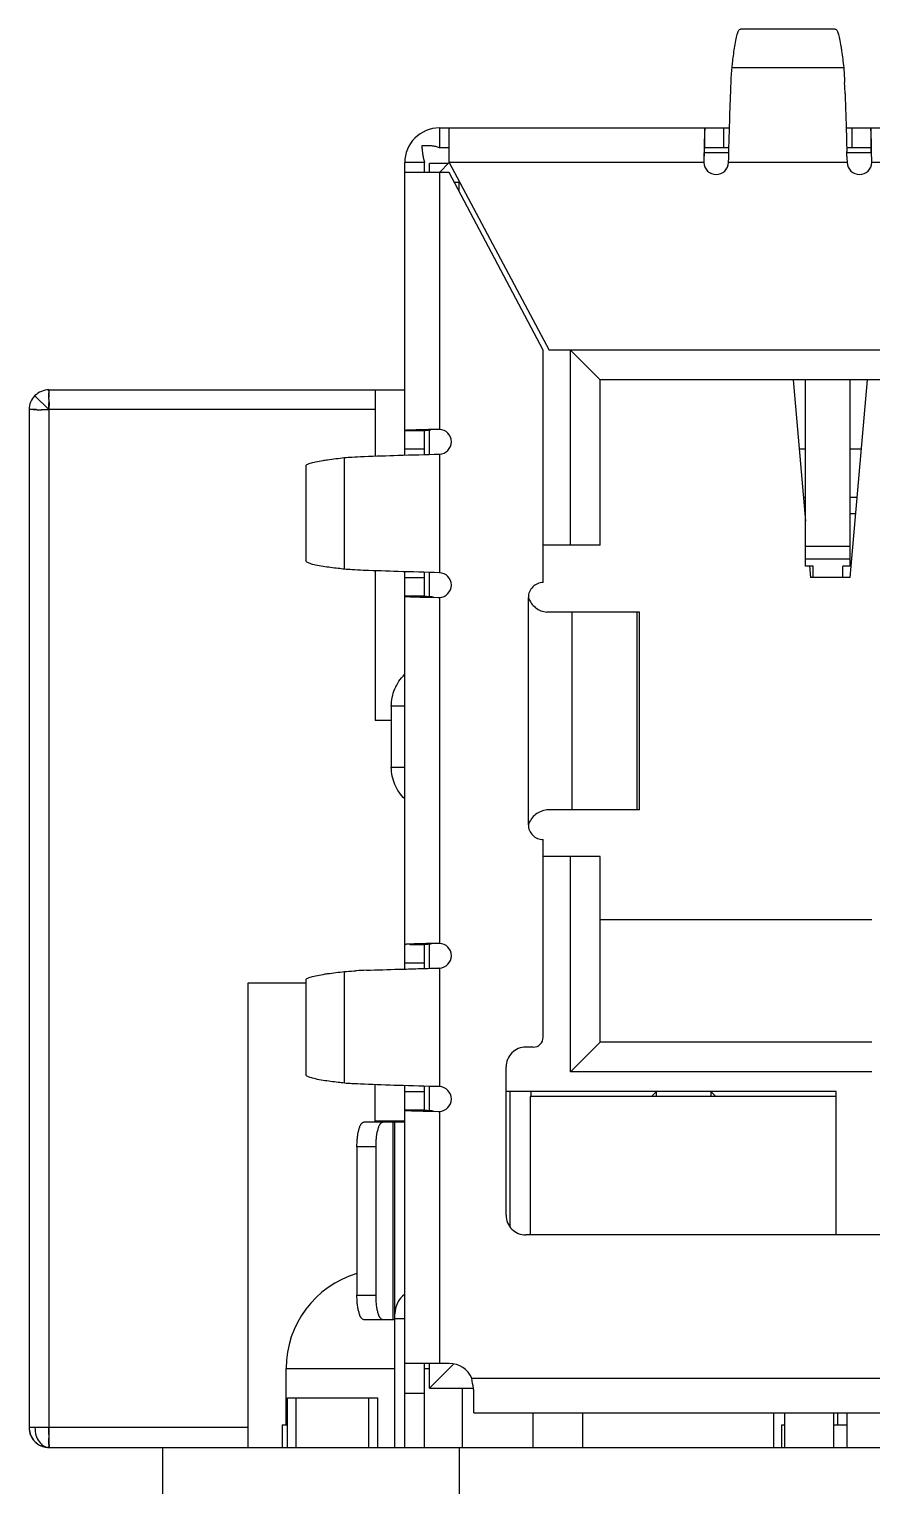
# Model space of a CAD drawing. Header units: millimetres. Extents: x 15 to 418, y 12 to 300.
# Drawn here: x 124.75 to 133.28, y 75.38 to 90.12 of the extents above; entities that cross this region are included whole.
import ezdxf

# ---------------------------------------------------------------- set-up
doc = ezdxf.new("R2010")
doc.units = ezdxf.units.MM
doc.header["$LTSCALE"] = 23.1
doc.layers.get('0').update_dxf_attribs({"linetype": 'CONTINUOUS'})

msp = doc.modelspace()

# ---------------------------------------------------------------- linework, layer by layer
at = {"color": 6, "linetype": 'Continuous'}
for p, q in [((132.906, 90.117), (131.946, 90.117)), ((131.862, 89.728), (132.991, 89.728)), ((131.85, 89.525), (131.85, 89.538)), ((128.901, 89.117), (131.836, 89.117)), ((129.001, 88.767), (129.001, 89.117)), ((131.588, 88.917), (131.588, 89.117)), ((131.776, 89.117), (131.776, 88.917)), ((133.016, 89.117), (139.836, 89.117)), ((133.076, 88.917), (133.076, 89.117)), ((133.264, 89.117), (133.264, 88.917)), ((129.001, 88.917), (128.901, 88.917)), ((131.578, 88.881), (131.576, 88.778)), ((131.579, 88.919), (131.578, 88.881)), ((131.83, 88.917), (131.588, 88.917)), ((133.264, 88.917), (133.022, 88.917)), ((133.274, 88.88), (133.273, 88.919)), ((133.276, 88.778), (133.274, 88.88)), ((128.551, 85.807), (128.551, 88.767)), ((128.751, 88.667), (128.751, 88.767)), ((128.801, 88.667), (128.801, 88.758)), ((128.992, 88.758), (128.801, 88.758)), ((128.901, 88.667), (129.001, 88.767)), ((129.001, 88.767), (130.011, 86.867)), ((131.576, 88.767), (129.001, 88.767)), ((131.576, 88.778), (131.576, 88.772)), ((131.576, 88.772), (131.576, 88.767)), ((131.582, 88.867), (131.829, 88.867)), ((133.026, 88.767), (131.826, 88.767)), ((133.023, 88.867), (133.271, 88.867)), ((139.576, 88.767), (133.276, 88.767)), ((129.001, 88.667), (128.551, 88.667)), ((128.901, 88.667), (128.901, 86.067)), ((129.951, 86.867), (129.001, 88.667)), ((129.054, 88.567), (129.107, 88.567)), ((129.101, 88.477), (129.101, 88.579)), ((129.951, 84.517), (129.951, 86.867)), ((142.841, 86.867), (130.011, 86.867)), ((130.226, 84.897), (130.226, 86.867)), ((130.226, 86.867), (130.526, 86.567)), ((130.526, 84.897), (130.526, 86.567)), ((142.326, 86.567), (130.526, 86.567)), ((132.481, 86.567), (132.606, 85.138)), ((133.056, 84.567), (133.231, 86.567)), ((128.552, 86.055), (128.551, 86.055)), ((128.551, 86.055), (128.751, 86.055)), ((128.707, 86.055), (128.551, 86.055)), ((128.551, 86.055), (128.551, 86.055)), ((128.751, 86.055), (128.694, 86.055)), ((128.751, 86.055), (128.751, 86.055)), ((128.751, 85.813), (128.751, 86.055)), ((128.801, 85.814), (128.801, 86.061)), ((128.848, 86.066), (128.811, 86.065)), ((128.89, 86.067), (128.848, 86.066)), ((128.901, 86.067), (128.894, 86.067)), ((127.94, 84.652), (127.94, 85.781)), ((128.13, 85.793), (128.142, 85.793)), ((128.751, 85.867), (128.551, 85.867)), ((128.901, 85.817), (128.901, 84.617)), ((127.551, 85.697), (127.551, 84.737)), ((130.526, 84.897), (129.951, 84.897)), ((128.142, 84.641), (128.13, 84.641)), ((128.551, 80.607), (128.551, 84.627)), ((128.751, 84.379), (128.751, 84.621)), ((128.801, 84.372), (128.801, 84.62)), ((132.646, 84.686), (132.656, 84.567)), ((128.551, 84.567), (128.751, 84.567)), ((133.056, 84.567), (132.656, 84.567)), ((128.751, 84.379), (128.551, 84.379)), ((128.749, 84.37), (128.787, 84.369)), ((128.787, 84.369), (128.89, 84.367)), ((128.89, 84.367), (128.896, 84.367)), ((128.896, 84.367), (128.901, 84.367)), ((128.901, 84.367), (128.901, 80.867)), ((129.801, 82.067), (129.801, 84.367)), ((130.925, 84.217), (129.988, 84.217)), ((130.24, 84.217), (130.24, 82.217)), ((130.902, 82.217), (130.902, 84.217)), ((130.925, 82.217), (130.925, 84.217)), ((128.415, 83.268), (128.415, 82.648)), ((128.551, 83.268), (128.415, 83.268)), ((128.415, 82.648), (128.551, 82.648)), ((130.925, 82.217), (129.988, 82.217)), ((129.951, 79.917), (129.951, 81.917)), ((130.526, 81.747), (129.951, 81.747)), ((130.226, 79.567), (130.226, 81.747)), ((130.526, 79.867), (130.526, 81.747)), ((130.526, 81.107), (133.276, 81.107)), ((128.601, 80.855), (128.751, 80.855)), ((128.649, 80.855), (128.715, 80.858)), ((128.72, 80.863), (128.691, 80.862)), ((128.751, 80.613), (128.751, 80.855)), ((128.801, 80.614), (128.801, 80.862)), ((128.836, 80.866), (128.813, 80.865)), ((128.862, 80.866), (128.836, 80.866)), ((128.89, 80.867), (128.862, 80.866)), ((128.901, 80.867), (128.894, 80.867)), ((128.751, 80.667), (128.551, 80.667)), ((127.551, 80.497), (127.551, 79.537)), ((127.94, 79.452), (127.94, 80.581)), ((128.888, 80.617), (128.893, 80.616)), ((128.893, 80.616), (128.894, 80.616)), ((128.901, 80.617), (128.901, 79.417)), ((129.851, 79.817), (129.776, 79.817)), ((130.226, 79.567), (130.526, 79.867)), ((133.276, 79.867), (130.526, 79.867)), ((129.576, 78.117), (129.576, 79.617)), ((133.276, 79.567), (130.226, 79.567)), ((128.142, 79.441), (128.13, 79.441)), ((128.251, 79.067), (128.251, 79.436)), ((128.551, 75.767), (128.551, 79.427)), ((128.551, 79.367), (128.751, 79.367)), ((128.751, 79.179), (128.751, 79.421)), ((128.801, 79.172), (128.801, 79.42)), ((132.916, 79.367), (129.576, 79.367)), ((129.616, 78.001), (129.616, 79.367)), ((129.826, 79.367), (129.826, 79.317)), ((131.096, 79.367), (131.046, 79.317)), ((131.096, 79.317), (131.096, 79.367)), ((131.646, 79.367), (131.646, 79.317)), ((131.646, 79.367), (131.696, 79.317)), ((132.916, 77.917), (132.916, 79.367)), ((128.751, 79.179), (128.551, 79.179)), ((128.749, 79.17), (128.785, 79.169)), ((128.785, 79.169), (128.89, 79.167)), ((128.89, 79.167), (128.896, 79.167)), ((128.896, 79.167), (128.901, 79.167)), ((128.901, 79.167), (128.901, 76.617)), ((128.551, 79.058), (128.136, 79.058)), ((128.551, 79.067), (128.251, 79.067)), ((128.432, 77.058), (128.432, 79.058)), ((128.451, 75.767), (128.451, 79.058)), ((128.067, 78.808), (128.067, 77.308)), ((128.26, 78.808), (128.067, 78.808)), ((128.26, 77.308), (128.26, 78.808)), ((133.651, 77.917), (129.776, 77.917)), ((128.067, 77.308), (128.26, 77.308)), ((128.442, 77.058), (128.136, 77.058)), ((128.551, 77.067), (128.451, 77.067)), ((129.001, 76.617), (128.551, 76.617)), ((128.751, 75.767), (128.751, 76.617)), ((128.801, 76.367), (128.801, 76.617)), ((129.044, 76.61), (128.801, 76.367)), ((128.801, 76.367), (129.245, 76.367)), ((129.136, 75.767), (129.136, 76.367)), ((129.23, 76.467), (133.851, 76.467)), ((128.551, 76.317), (128.751, 76.317)), ((129.251, 76.117), (129.251, 76.331)), ((129.251, 76.117), (143.601, 76.117)), ((132.286, 75.767), (132.286, 76.117))]:
    msp.add_line(p, q, dxfattribs=at)
at = {"color": 7, "linetype": 'Continuous'}
for p, q in [((128.901, 89.117), (128.901, 88.917)), ((128.751, 88.767), (128.551, 88.767)), ((132.606, 84.682), (132.606, 86.567)), ((133.056, 84.682), (133.056, 86.567)), ((124.951, 86.267), (124.81, 86.408)), ((124.951, 86.455), (124.951, 86.467)), ((124.951, 86.467), (128.551, 86.467)), ((124.951, 86.455), (124.951, 86.437)), ((124.951, 86.388), (124.951, 86.438)), ((128.251, 86.467), (128.251, 85.797)), ((124.751, 86.267), (124.751, 75.967)), ((124.751, 86.267), (124.762, 86.267)), ((124.793, 86.267), (124.832, 86.267)), ((124.951, 86.267), (124.875, 86.266)), ((124.952, 86.343), (124.951, 86.267)), ((124.951, 86.267), (124.951, 75.967)), ((128.251, 86.267), (124.951, 86.267)), ((132.606, 85.867), (132.542, 85.867)), ((133.17, 85.867), (133.056, 85.867)), ((132.606, 85.379), (132.585, 85.379)), ((133.127, 85.379), (133.056, 85.379)), ((133.056, 85.217), (133.113, 85.217)), ((132.606, 84.887), (133.056, 84.887)), ((133.056, 84.755), (132.606, 84.755)), ((128.251, 84.636), (128.251, 83.121)), ((132.681, 84.682), (132.606, 84.682)), ((132.681, 84.567), (132.681, 84.682)), ((132.981, 84.567), (132.981, 84.682)), ((133.056, 84.682), (132.981, 84.682)), ((128.415, 83.121), (128.251, 83.121)), ((126.968, 75.767), (126.968, 80.467)), ((126.968, 80.467), (127.551, 80.467)), ((129.821, 79.317), (129.821, 77.917)), ((132.916, 79.317), (129.821, 79.317)), ((127.351, 75.997), (127.351, 76.567)), ((127.351, 76.567), (128.451, 76.567)), ((128.751, 76.567), (128.801, 76.567)), ((127.366, 75.767), (127.366, 76.267)), ((127.366, 76.267), (128.28, 76.267)), ((127.453, 75.767), (127.453, 76.267)), ((128.183, 76.267), (128.183, 75.767)), ((128.28, 75.767), (128.28, 76.267)), ((129.851, 75.767), (129.851, 76.117)), ((130.351, 75.767), (130.351, 76.117)), ((132.391, 76.117), (132.391, 75.767)), ((132.891, 75.767), (132.891, 76.117)), ((132.931, 75.997), (132.931, 76.117)), ((133.026, 75.767), (133.026, 76.117)), ((126.968, 75.967), (124.751, 75.967)), ((124.951, 75.899), (124.951, 75.967)), ((127.312, 75.997), (127.312, 75.767)), ((127.312, 75.997), (127.366, 75.997)), ((132.367, 75.767), (132.367, 75.997)), ((132.367, 75.997), (132.392, 75.997)), ((132.891, 75.997), (133.026, 75.997)), ((124.951, 75.9), (124.951, 75.861)), ((124.951, 75.807), (124.951, 75.861)), ((124.952, 75.781), (124.951, 75.807)), ((124.951, 75.807), (124.952, 75.782)), ((124.952, 75.782), (124.951, 75.767)), ((124.951, 75.767), (126.101, 75.767)), ((126.101, 75.767), (126.101, 74.167)), ((126.101, 75.767), (147.851, 75.767)), ((129.101, 75.767), (129.101, 74.167))]:
    msp.add_line(p, q, dxfattribs=at)
at = {"color": 6, "linetype": 'Continuous'}
for centre, radius, start, end in [((122.164, 89.07), 10.848, 2.3769, 2.6793), ((117.122, 88.857), 15.895, 2.1872, 2.3889), ((130.277, 88.806), 2.747, 0.4779, 1.5188), ((131.701, 88.771), 0.125, 181.7427, 358.2573), ((133.151, 88.771), 0.125, 181.7427, 358.2573), ((132.949, 88.772), 0.327, 359.0628, 0.9372), ((129.149, 69.245), 16.823, 91.4345, 91.5809), ((129.623, 49.93), 36.144, 91.2879, 91.4192), ((128.895, 85.953), 0.114, 90.2074, 92.1766), ((128.897, 85.942), 0.125, 271.7427, 88.2549), ((128.897, 84.492), 0.125, 271.7427, 88.2573), ((129.951, 84.367), 0.15, 89.9773, 180.0445), ((129.951, 82.067), 0.15, 179.9557, 270.022), ((129.599, 45.816), 35.058, 91.2843, 91.4362), ((128.897, 80.742), 0.125, 271.7427, 88.2573), ((128.552, 70.82), 9.782, 92.2757, 92.8849), ((129.851, 79.917), 0.1, 269.9498, 0.042), ((129.776, 79.617), 0.2, 89.9373, 180.0535), ((128.897, 79.292), 0.125, 271.7451, 88.2573), ((129.776, 78.117), 0.2, 179.9465, 270.0654), ((128.701, 77.117), 0.25, 126.8744, 180.0284), ((129.001, 76.367), 0.25, 23.5621, 90.0423), ((124.949, 75.967), 0.198, 180.0025, 182.5935), ((124.951, 75.967), 0.199, 182.5917, 183.7823), ((124.952, 75.967), 0.201, 196.7055, 197.5082), ((124.949, 75.966), 0.198, 196.7084, 197.9885), ((124.952, 75.967), 0.201, 197.6081, 216.2936), ((124.95, 75.966), 0.199, 215.5341, 216.9315), ((124.952, 75.968), 0.201, 216.3811, 217.719), ((124.951, 75.968), 0.201, 250.0128, 251.9587), ((124.951, 75.968), 0.201, 252.0602, 252.3834)]:
    msp.add_arc(centre, radius, start, end, dxfattribs=at)
at = {"color": 7, "linetype": 'Continuous'}
for centre, radius, start, end in [((128.901, 88.767), 0.35, 89.9891, 180.0109), ((124.951, 86.267), 0.2, 89.9869, 180.0131), ((124.951, 86.446), 0.0212, 89.9431, 91.025), ((127.784, 86.444), 2.833, 179.75, 180.1142), ((120.063, 86.351), 4.889, 359.9111, 0.4347), ((122.732, 86.36), 2.22, 359.5569, 0.7141), ((124.773, 86.267), 0.0221, 178.8875, 180.0683), ((124.766, 82.958), 3.309, 89.5265, 90.0609), ((124.765, 81.108), 5.159, 89.2598, 89.6902), ((124.874, 91.828), 5.562, 269.5651, 270.0056), ((124.861, 88.569), 2.303, 269.2882, 270.3521), ((124.871, 92.318), 6.051, 270.029, 270.7558), ((116.793, 86.36), 8.159, 359.3435, 359.8792), ((128.351, 76.567), 1, 106.5005, 180), ((124.953, 75.967), 0.201, 180.0669, 196.7055), ((124.951, 75.967), 0.2, 179.9869, 270.0131), ((124.952, 75.967), 0.201, 196.7263, 215.3167), ((124.951, 75.967), 0.2, 215.3502, 217.6726), ((124.952, 75.968), 0.201, 217.719, 234.4373), ((124.951, 75.968), 0.201, 234.5162, 250.0128), ((124.951, 75.966), 0.199, 250.0488, 252.3328), ((124.951, 75.968), 0.201, 252.3834, 269.9455), ((135.505, 75.876), 10.554, 179.8743, 180.0831)]:
    msp.add_arc(centre, radius, start, end, dxfattribs=at)
at = {"color": 6, "linetype": 'Continuous'}
for points, knots in [([(131.89, 89.944), (131.894, 89.969), (131.9, 90.005), (131.91, 90.048), (131.917, 90.072), (131.924, 90.091), (131.931, 90.106), (131.94, 90.117), (131.946, 90.117)], [0, 0, 0, 0, 0.412738, 0.576824, 0.712958, 0.82161, 0.903767, 1, 1, 1, 1]), ([(132.906, 90.117), (132.912, 90.117), (132.921, 90.106), (132.928, 90.091), (132.935, 90.072), (132.942, 90.048), (132.952, 90.005), (132.958, 89.969), (132.963, 89.944)], [0, 0, 0, 0, 0.096233, 0.17839, 0.287042, 0.423176, 0.587262, 1, 1, 1, 1]), ([(131.862, 89.728), (131.864, 89.749), (131.872, 89.821), (131.881, 89.893), (131.89, 89.944)], [0, 0, 0, 0, 0.286221, 1, 1, 1, 1]), ([(132.963, 89.944), (132.965, 89.929), (132.976, 89.857), (132.984, 89.785), (132.991, 89.728)], [0, 0, 0, 0, 0.213692, 1, 1, 1, 1]), ([(131.85, 89.538), (131.852, 89.576), (131.855, 89.639), (131.859, 89.703), (131.862, 89.728)], [0, 0, 0, 0, 0.597613, 1, 1, 1, 1]), ([(132.991, 89.728), (132.993, 89.708), (132.996, 89.657), (132.999, 89.607), (133, 89.577)], [0, 0, 0, 0, 0.41088, 1, 1, 1, 1]), ([(131.826, 88.767), (131.83, 88.906), (131.837, 89.159), (131.845, 89.412), (131.85, 89.525)], [0, 0, 0, 0, 0.550172, 1, 1, 1, 1]), ([(133.005, 89.464), (133.008, 89.374), (133.013, 89.233), (133.018, 89.065), (133.02, 88.96), (133.022, 88.906), (133.023, 88.879)], [0, 0, 0, 0, 0.460787, 0.724078, 0.86092, 1, 1, 1, 1]), ([(131.588, 89.117), (131.588, 89.117), (131.587, 89.115), (131.587, 89.113), (131.586, 89.109), (131.586, 89.103), (131.585, 89.095), (131.584, 89.082), (131.584, 89.061), (131.582, 89.033), (131.581, 88.999), (131.58, 88.96), (131.58, 88.933), (131.579, 88.919)], [0, 0, 0, 0, 0.005094, 0.018333, 0.040017, 0.070127, 0.108588, 0.155195, 0.271775, 0.41766, 0.589976, 0.785334, 1, 1, 1, 1]), ([(133.273, 88.919), (133.272, 88.933), (133.272, 88.96), (133.271, 88.999), (133.27, 89.033), (133.269, 89.061), (133.268, 89.082), (133.267, 89.095), (133.266, 89.103), (133.266, 89.109), (133.265, 89.113), (133.265, 89.115), (133.264, 89.117), (133.264, 89.117)], [0, 0, 0, 0, 0.21468, 0.410044, 0.582355, 0.728231, 0.844805, 0.891409, 0.929866, 0.959975, 0.981663, 0.994905, 1, 1, 1, 1]), ([(131.579, 88.826), (131.58, 88.838), (131.581, 88.856), (131.582, 88.878), (131.583, 88.891), (131.584, 88.902), (131.585, 88.91), (131.586, 88.914), (131.587, 88.917), (131.588, 88.917)], [0, 0, 0, 0, 0.40588, 0.577421, 0.723146, 0.84019, 0.925888, 0.978857, 1, 1, 1, 1]), ([(133.273, 88.827), (133.272, 88.84), (133.271, 88.857), (133.27, 88.879), (133.269, 88.892), (133.268, 88.902), (133.267, 88.91), (133.266, 88.914), (133.265, 88.917), (133.264, 88.917)], [0, 0, 0, 0, 0.406376, 0.577867, 0.72347, 0.840362, 0.925928, 0.978833, 1, 1, 1, 1]), ([(128.551, 86.055), (128.551, 86.055), (128.551, 86.055), (128.551, 86.055), (128.551, 86.055)], [0, 0, 0, 0, 0.340773, 1, 1, 1, 1]), ([(128.569, 86.058), (128.567, 86.057), (128.563, 86.057), (128.557, 86.056), (128.553, 86.056), (128.552, 86.055), (128.552, 86.055)], [0, 0, 0, 0, 0.375913, 0.782675, 0.914277, 1, 1, 1, 1]), ([(128.685, 86.062), (128.662, 86.061), (128.623, 86.06), (128.585, 86.059), (128.569, 86.058)], [0, 0, 0, 0, 0.602998, 1, 1, 1, 1]), ([(128.751, 86.055), (128.751, 86.056), (128.753, 86.056), (128.756, 86.057), (128.762, 86.058), (128.773, 86.059), (128.791, 86.061), (128.807, 86.062), (128.816, 86.062)], [0, 0, 0, 0, 0.024836, 0.078802, 0.163523, 0.278187, 0.590964, 1, 1, 1, 1]), ([(127.724, 85.753), (127.739, 85.756), (127.811, 85.767), (127.883, 85.775), (127.94, 85.781)], [0, 0, 0, 0, 0.213692, 1, 1, 1, 1]), ([(127.94, 85.781), (127.965, 85.784), (128.029, 85.788), (128.092, 85.791), (128.13, 85.793)], [0, 0, 0, 0, 0.402387, 1, 1, 1, 1]), ([(128.142, 85.793), (128.256, 85.798), (128.509, 85.806), (128.762, 85.813), (128.901, 85.817)], [0, 0, 0, 0, 0.449829, 1, 1, 1, 1]), ([(127.551, 85.697), (127.551, 85.703), (127.561, 85.712), (127.577, 85.719), (127.596, 85.726), (127.62, 85.733), (127.663, 85.743), (127.699, 85.749), (127.724, 85.753)], [0, 0, 0, 0, 0.096233, 0.17839, 0.287042, 0.423176, 0.587262, 1, 1, 1, 1]), ([(127.724, 84.68), (127.699, 84.684), (127.663, 84.691), (127.62, 84.701), (127.596, 84.708), (127.577, 84.715), (127.561, 84.722), (127.551, 84.731), (127.551, 84.737)], [0, 0, 0, 0, 0.412738, 0.576824, 0.712958, 0.82161, 0.903767, 1, 1, 1, 1]), ([(127.94, 84.652), (127.919, 84.655), (127.847, 84.663), (127.775, 84.672), (127.724, 84.68)], [0, 0, 0, 0, 0.286221, 1, 1, 1, 1]), ([(128.13, 84.641), (128.092, 84.643), (128.029, 84.646), (127.965, 84.65), (127.94, 84.652)], [0, 0, 0, 0, 0.597613, 1, 1, 1, 1]), ([(128.901, 84.617), (128.762, 84.621), (128.509, 84.628), (128.256, 84.636), (128.142, 84.641)], [0, 0, 0, 0, 0.550172, 1, 1, 1, 1]), ([(128.551, 84.379), (128.551, 84.378), (128.553, 84.378), (128.555, 84.378), (128.559, 84.377), (128.565, 84.377), (128.573, 84.376), (128.586, 84.375), (128.607, 84.374), (128.635, 84.373), (128.669, 84.372), (128.708, 84.371), (128.735, 84.371), (128.749, 84.37)], [0, 0, 0, 0, 0.005094, 0.018333, 0.040017, 0.070127, 0.108588, 0.155195, 0.271775, 0.417659, 0.589975, 0.785334, 1, 1, 1, 1]), ([(128.842, 84.37), (128.83, 84.371), (128.812, 84.372), (128.79, 84.373), (128.777, 84.374), (128.766, 84.375), (128.758, 84.376), (128.754, 84.377), (128.751, 84.378), (128.751, 84.379)], [0, 0, 0, 0, 0.40588, 0.577421, 0.723146, 0.84019, 0.925888, 0.978857, 1, 1, 1, 1]), ([(129.801, 84.367), (129.815, 84.327), (129.865, 84.253), (129.948, 84.223), (129.988, 84.217)], [0, 0, 0, 0, 0.509302, 1, 1, 1, 1]), ([(128.415, 83.268), (128.415, 83.327), (128.439, 83.445), (128.507, 83.545), (128.549, 83.586)], [0, 0, 0, 0, 0.501015, 1, 1, 1, 1]), ([(128.551, 82.328), (128.509, 82.369), (128.44, 82.469), (128.415, 82.589), (128.415, 82.648)], [0, 0, 0, 0, 0.499181, 1, 1, 1, 1]), ([(129.988, 82.217), (129.968, 82.214), (129.928, 82.204), (129.872, 82.173), (129.828, 82.126), (129.808, 82.087), (129.801, 82.067)], [0, 0, 0, 0, 0.2401, 0.490304, 0.744672, 1, 1, 1, 1]), ([(128.691, 80.862), (128.681, 80.862), (128.661, 80.861), (128.633, 80.86), (128.609, 80.86), (128.592, 80.859), (128.58, 80.858), (128.572, 80.858), (128.566, 80.857), (128.561, 80.857), (128.557, 80.856), (128.554, 80.856), (128.552, 80.856), (128.552, 80.855), (128.551, 80.855), (128.551, 80.855), (128.551, 80.855)], [0, 0, 0, 0, 0.220746, 0.418461, 0.59049, 0.734524, 0.795431, 0.848653, 0.894019, 0.931383, 0.960636, 0.981709, 0.989179, 0.994637, 0.998146, 1, 1, 1, 1]), ([(128.751, 80.855), (128.751, 80.856), (128.753, 80.856), (128.756, 80.857), (128.762, 80.858), (128.77, 80.859), (128.779, 80.86), (128.796, 80.861), (128.809, 80.862), (128.818, 80.863)], [0, 0, 0, 0, 0.021675, 0.073462, 0.157018, 0.271514, 0.415377, 0.586506, 1, 1, 1, 1]), ([(127.551, 80.497), (127.551, 80.503), (127.561, 80.512), (127.577, 80.519), (127.596, 80.526), (127.62, 80.533), (127.663, 80.543), (127.699, 80.549), (127.724, 80.553)], [0, 0, 0, 0, 0.096233, 0.17839, 0.287042, 0.423176, 0.587262, 1, 1, 1, 1]), ([(127.724, 80.553), (127.739, 80.556), (127.811, 80.567), (127.883, 80.575), (127.94, 80.581)], [0, 0, 0, 0, 0.213692, 1, 1, 1, 1]), ([(127.94, 80.581), (127.947, 80.582), (127.987, 80.586), (128.028, 80.588), (128.06, 80.589)], [0, 0, 0, 0, 0.18897, 1, 1, 1, 1]), ([(128.164, 80.594), (128.273, 80.599), (128.447, 80.604), (128.655, 80.61), (128.786, 80.614), (128.854, 80.616), (128.888, 80.617)], [0, 0, 0, 0, 0.453817, 0.720766, 0.85957, 1, 1, 1, 1]), ([(127.724, 79.48), (127.699, 79.484), (127.663, 79.491), (127.62, 79.501), (127.596, 79.508), (127.577, 79.515), (127.561, 79.522), (127.551, 79.531), (127.551, 79.537)], [0, 0, 0, 0, 0.412738, 0.576824, 0.712958, 0.82161, 0.903767, 1, 1, 1, 1]), ([(127.94, 79.452), (127.919, 79.455), (127.847, 79.463), (127.775, 79.472), (127.724, 79.48)], [0, 0, 0, 0, 0.286221, 1, 1, 1, 1]), ([(128.13, 79.441), (128.092, 79.443), (128.029, 79.446), (127.965, 79.45), (127.94, 79.452)], [0, 0, 0, 0, 0.597647, 1, 1, 1, 1]), ([(128.901, 79.417), (128.762, 79.421), (128.509, 79.428), (128.256, 79.436), (128.142, 79.441)], [0, 0, 0, 0, 0.550207, 1, 1, 1, 1]), ([(128.551, 79.179), (128.551, 79.178), (128.553, 79.178), (128.555, 79.178), (128.559, 79.177), (128.565, 79.177), (128.573, 79.176), (128.586, 79.175), (128.607, 79.174), (128.635, 79.173), (128.669, 79.172), (128.708, 79.171), (128.735, 79.171), (128.749, 79.17)], [0, 0, 0, 0, 0.0051, 0.018358, 0.040062, 0.070179, 0.108628, 0.155223, 0.271796, 0.417713, 0.590066, 0.785403, 1, 1, 1, 1]), ([(128.842, 79.17), (128.83, 79.171), (128.812, 79.172), (128.79, 79.173), (128.777, 79.174), (128.766, 79.175), (128.758, 79.176), (128.754, 79.177), (128.751, 79.178), (128.751, 79.179)], [0, 0, 0, 0, 0.405887, 0.57743, 0.723156, 0.840199, 0.925895, 0.978861, 1, 1, 1, 1]), ([(128.067, 78.808), (128.067, 78.824), (128.068, 78.849), (128.07, 78.881), (128.072, 78.9), (128.074, 78.915), (128.075, 78.927), (128.076, 78.938), (128.079, 78.951), (128.083, 78.966), (128.088, 78.984), (128.092, 79.001), (128.097, 79.016), (128.102, 79.027), (128.107, 79.034), (128.114, 79.047), (128.126, 79.058), (128.136, 79.058)], [0, 0, 0, 0, 0.181214, 0.269751, 0.355281, 0.397601, 0.441373, 0.483745, 0.521013, 0.589101, 0.657845, 0.724369, 0.785059, 0.834803, 0.85731, 0.879994, 1, 1, 1, 1]), ([(128.26, 78.808), (128.26, 78.824), (128.26, 78.849), (128.263, 78.881), (128.265, 78.9), (128.266, 78.915), (128.267, 78.927), (128.268, 78.938), (128.271, 78.951), (128.276, 78.966), (128.28, 78.984), (128.285, 79.001), (128.289, 79.016), (128.295, 79.027), (128.299, 79.034), (128.306, 79.047), (128.318, 79.058), (128.329, 79.058)], [0, 0, 0, 0, 0.181214, 0.269751, 0.355281, 0.397601, 0.441373, 0.483745, 0.521013, 0.589101, 0.657845, 0.724369, 0.785059, 0.834803, 0.85731, 0.879994, 1, 1, 1, 1]), ([(128.136, 77.058), (128.132, 77.058), (128.124, 77.062), (128.116, 77.07), (128.111, 77.077), (128.107, 77.083), (128.103, 77.087), (128.1, 77.091), (128.097, 77.099), (128.095, 77.107), (128.092, 77.118), (128.088, 77.132), (128.083, 77.15), (128.078, 77.169), (128.075, 77.19), (128.072, 77.213), (128.07, 77.236), (128.068, 77.268), (128.067, 77.292), (128.067, 77.308)], [0, 0, 0, 0, 0.052832, 0.086109, 0.125777, 0.146576, 0.165199, 0.185376, 0.213349, 0.24671, 0.279955, 0.343968, 0.410784, 0.483127, 0.562798, 0.645526, 0.730504, 0.819423, 1, 1, 1, 1]), ([(128.329, 77.058), (128.324, 77.058), (128.316, 77.062), (128.308, 77.07), (128.303, 77.077), (128.299, 77.083), (128.296, 77.087), (128.292, 77.091), (128.29, 77.099), (128.288, 77.107), (128.284, 77.118), (128.28, 77.132), (128.275, 77.15), (128.271, 77.169), (128.268, 77.19), (128.265, 77.213), (128.262, 77.236), (128.26, 77.268), (128.26, 77.292), (128.26, 77.308)], [0, 0, 0, 0, 0.052832, 0.086109, 0.125777, 0.146576, 0.165199, 0.185376, 0.213349, 0.24671, 0.279955, 0.343968, 0.410784, 0.483127, 0.562798, 0.645526, 0.730504, 0.819423, 1, 1, 1, 1]), ([(129.251, 76.331), (129.249, 76.342), (129.242, 76.387), (129.235, 76.432), (129.23, 76.467)], [0, 0, 0, 0, 0.241316, 1, 1, 1, 1])]:
    msp.add_open_spline(points, degree=3, knots=knots, dxfattribs=at)
at = {"color": 7, "linetype": 'Continuous'}
for points, knots in [([(128.723, 88.939), (128.723, 88.933), (128.724, 88.92), (128.726, 88.902), (128.728, 88.883), (128.729, 88.871), (128.73, 88.865)], [0, 0, 0, 0, 0.251575, 0.502562, 0.752291, 1, 1, 1, 1]), ([(128.901, 88.917), (128.889, 88.922), (128.87, 88.928), (128.843, 88.933), (128.82, 88.935), (128.796, 88.936), (128.775, 88.936), (128.759, 88.936), (128.747, 88.936), (128.735, 88.936), (128.726, 88.936), (128.723, 88.939)], [0, 0, 0, 0, 0.209319, 0.332185, 0.462256, 0.59604, 0.731162, 0.798841, 0.866509, 0.934129, 1, 1, 1, 1]), ([(128.73, 88.865), (128.731, 88.858), (128.733, 88.848), (128.735, 88.835), (128.737, 88.822), (128.74, 88.81), (128.743, 88.797), (128.745, 88.791), (128.746, 88.788)], [0, 0, 0, 0, 0.259709, 0.387727, 0.513843, 0.761228, 0.882048, 1, 1, 1, 1]), ([(128.746, 88.788), (128.746, 88.787), (128.747, 88.783), (128.748, 88.778), (128.749, 88.775), (128.75, 88.772), (128.75, 88.77), (128.752, 88.768), (128.751, 88.767)], [0, 0, 0, 0, 0.25536, 0.506986, 0.631719, 0.755736, 0.875755, 1, 1, 1, 1]), ([(124.951, 86.467), (124.95, 86.467), (124.949, 86.467), (124.95, 86.466), (124.95, 86.465), (124.951, 86.464), (124.951, 86.462), (124.951, 86.459), (124.951, 86.457), (124.951, 86.455)], [0, 0, 0, 0, 0.070429, 0.12939, 0.206706, 0.309882, 0.440931, 0.59995, 1, 1, 1, 1]), ([(124.951, 86.437), (124.951, 86.433), (124.951, 86.417), (124.951, 86.401), (124.951, 86.388)], [0, 0, 0, 0, 0.211488, 1, 1, 1, 1]), ([(124.763, 86.267), (124.761, 86.267), (124.758, 86.267), (124.755, 86.267), (124.753, 86.268), (124.752, 86.268), (124.751, 86.269), (124.751, 86.268), (124.751, 86.267)], [0, 0, 0, 0, 0.401511, 0.692963, 0.796599, 0.873552, 0.930073, 1, 1, 1, 1]), ([(124.793, 86.267), (124.79, 86.267), (124.78, 86.267), (124.77, 86.267), (124.763, 86.267)], [0, 0, 0, 0, 0.30278, 1, 1, 1, 1]), ([(124.81, 75.967), (124.81, 75.941), (124.816, 75.891), (124.846, 75.826), (124.886, 75.786), (124.923, 75.77), (124.942, 75.767), (124.951, 75.767)], [0, 0, 0, 0, 0.287469, 0.5543, 0.789034, 0.896488, 1, 1, 1, 1]), ([(124.951, 75.967), (124.95, 75.964), (124.95, 75.958), (124.951, 75.947), (124.951, 75.933), (124.951, 75.916), (124.951, 75.905), (124.951, 75.9)], [0, 0, 0, 0, 0.126305, 0.256325, 0.508543, 0.756239, 1, 1, 1, 1]), ([(124.951, 75.861), (124.951, 75.856), (124.951, 75.838), (124.951, 75.82), (124.951, 75.807)], [0, 0, 0, 0, 0.280878, 1, 1, 1, 1]), ([(124.951, 75.767), (124.951, 75.767), (124.951, 75.767), (124.951, 75.768), (124.951, 75.769), (124.951, 75.772), (124.952, 75.776), (124.952, 75.779), (124.952, 75.781)], [0, 0, 0, 0, 0.017284, 0.065143, 0.144173, 0.254239, 0.566563, 1, 1, 1, 1])]:
    msp.add_open_spline(points, degree=3, knots=knots, dxfattribs=at)
at = {"color": 6, "linetype": 'Continuous'}
for points in [[(133.024, 88.829), (133.024, 88.808), (133.024, 88.788), (133.026, 88.767)], [(128.894, 80.867), (128.893, 80.867), (128.892, 80.867), (128.89, 80.867)], [(128.894, 80.616), (128.896, 80.616), (128.897, 80.618), (128.898, 80.618)], [(128.898, 80.618), (128.899, 80.618), (128.9, 80.618), (128.901, 80.617)]]:
    msp.add_open_spline(points, degree=3, dxfattribs=at)

doc.saveas('drawing.dxf')
